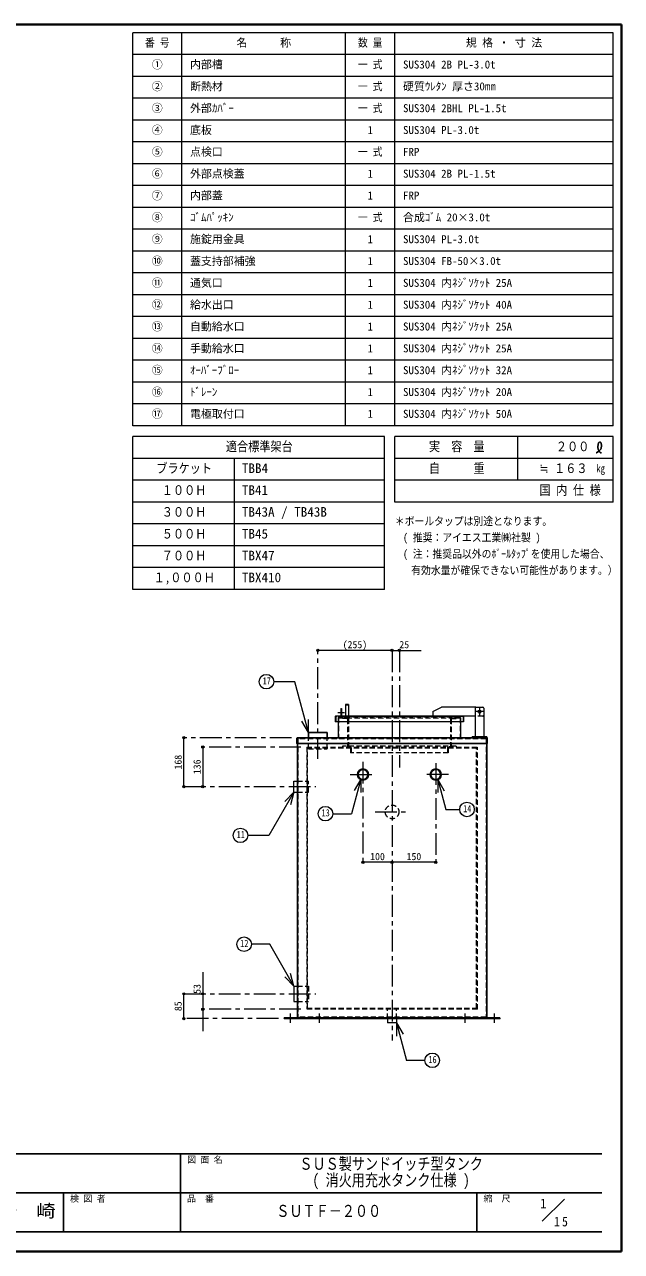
# Model space of a CAD drawing. Units: millimetres at full size, sheet at 1:15. Extents: x -3184 to 2891, y -2037 to 2178.
# Drawn here: x 841 to 2891, y -2037 to 2178 of the extents above; entities that cross this region are included whole.
import ezdxf
from ezdxf.enums import TextEntityAlignment as Align

# ---------------------------------------------------------------- set-up
doc = ezdxf.new("R2010")
doc.units = ezdxf.units.MM
doc.header["$LTSCALE"] = 15
doc.header["$PDMODE"] = 32
doc.header["$PDSIZE"] = 7.5
doc.linetypes.add('CHAIN1', pattern=[8, 5, -1, 1, -1])
doc.linetypes.add('DASHED1', pattern=[1.8, 1.2, -0.6])
doc.layers.add('0-0', color=7, linetype='Continuous', lineweight=9)
doc.styles.add('ＭＳ ゴシック', font='')
doc.styles.get('ＭＳ ゴシック').set_extended_font_data('MS Gothic')

msp = doc.modelspace()

# ---------------------------------------------------------------- linework, layer by layer
at = {"layer": '0-0', "color": 1, "lineweight": 40}
for p, q in [((2890.8, 2177.87), (-3184.2, 2177.87)), ((2890.8, -2037.13), (2890.8, 2177.87)), ((2890.8, -2037.13), (-3184.2, -2037.13))]:
    msp.add_line(p, q, dxfattribs=at)
at = {"layer": '0-0', "color": 3, "lineweight": 18}
for p, q in [((2862.67, 2149.74), (1212.67, 2149.74)), ((1212.67, 799.74), (1212.67, 2149.74)), ((1381.42, 799.74), (1381.42, 2149.74)), ((1943.92, 799.74), (1943.92, 2149.74)), ((2112.67, 799.74), (2112.67, 2149.74)), ((2862.67, 799.74), (2862.67, 2149.74)), ((2862.67, 2074.74), (1212.67, 2074.74)), ((2862.67, 1999.74), (1212.67, 1999.74)), ((2862.67, 1924.74), (1212.67, 1924.74)), ((2862.67, 1849.74), (1212.67, 1849.74)), ((2862.67, 1774.74), (1212.67, 1774.74)), ((2862.67, 1699.74), (1212.67, 1699.74)), ((2862.67, 1624.74), (1212.67, 1624.74)), ((2862.67, 1549.74), (1212.67, 1549.74)), ((2862.67, 1474.74), (1212.67, 1474.74)), ((2862.67, 1399.74), (1212.67, 1399.74)), ((2862.67, 1324.74), (1212.67, 1324.74)), ((2862.67, 1249.74), (1212.67, 1249.74)), ((2862.67, 1174.74), (1212.67, 1174.74)), ((2862.67, 1099.74), (1212.67, 1099.74)), ((2862.67, 1024.74), (1212.67, 1024.74)), ((2862.67, 949.74), (1212.67, 949.74)), ((2862.67, 874.74), (1212.67, 874.74)), ((2862.67, 799.74), (1212.67, 799.74)), ((2077.67, 762.24), (1212.67, 762.24)), ((1212.67, 237.24), (1212.67, 762.24)), ((2077.67, 237.24), (2077.67, 762.24)), ((2112.67, 537.24), (2112.67, 762.24)), ((2862.67, 762.24), (2112.67, 762.24)), ((2534.55, 612.24), (2534.55, 762.24)), ((2862.67, 537.24), (2862.67, 762.24)), ((2077.67, 687.24), (1212.67, 687.24)), ((1562.67, 237.24), (1562.67, 687.24)), ((2862.67, 687.24), (2112.67, 687.24)), ((2077.67, 612.24), (1212.67, 612.24)), ((2862.67, 612.24), (2112.67, 612.24)), ((2077.67, 537.24), (1212.67, 537.24)), ((2862.67, 537.24), (2112.67, 537.24)), ((2077.67, 462.24), (1212.67, 462.24)), ((2077.67, 387.24), (1212.67, 387.24)), ((2077.67, 312.24), (1212.67, 312.24)), ((2077.67, 237.24), (1212.67, 237.24))]:
    msp.add_line(p, q, dxfattribs=at)
at = {"layer": '0-0', "color": 4, "linetype": 'CHAIN1'}
for p, q in [((1848.3, -345.13), (1848.3, 27.87)), ((2103.3, 27.87), (2103.3, -1312.13)), ((2128.3, 27.87), (2128.3, -374.13)), ((2403.3, -167.63), (2403.3, -197.63)), ((1939.8, -187.13), (1916.8, -187.13)), ((2418.3, -182.63), (2388.3, -182.63)), ((1758.3, -272.13), (1388.3, -272.13)), ((1790.3, -304.13), (1453.3, -304.13)), ((2003.3, -354.63), (2003.3, -700.13)), ((2253.3, -359.63), (2253.3, -700.13)), ((1959.3, -398.63), (2047.3, -398.63)), ((2297.3, -398.63), (2209.3, -398.63)), ((1388.3, -440.13), (1841.3, -440.13)), ((2044.8, -527.13), (2161.8, -527.13)), ((1388.3, -1152.13), (1841.3, -1152.13)), ((1790.3, -1205.13), (1453.3, -1205.13)), ((1753.3, -1219.13), (1753.3, -1252.13)), ((1853.3, -1219.13), (1853.3, -1252.13)), ((2353.3, -1219.13), (2353.3, -1252.13)), ((2453.3, -1219.13), (2453.3, -1252.13)), ((1713.3, -1237.13), (1388.3, -1237.13))]:
    msp.add_line(p, q, dxfattribs=at)
at = {"layer": '0-0', "color": 4}
for p, q in [((2103.3, 27.87), (1848.3, 27.87)), ((2103.3, 27.87), (2203.3, 27.87)), ((1943.3, -157.63), (1943.3, -197.63)), ((1953.3, -157.63), (1943.3, -157.63)), ((1953.3, -157.63), (1953.3, -197.63)), ((2243.3, -182.63), (2273.3, -167.63)), ((2391.3, -167.63), (2273.3, -167.63)), ((1926.8, -172.13), (1929.8, -172.13)), ((1926.8, -172.13), (1926.8, -197.63)), ((1929.8, -172.13), (1929.8, -197.63)), ((2243.3, -182.63), (2243.3, -197.63)), ((2388.3, -197.63), (2346.8, -197.63)), ((1388.3, -440.13), (1388.3, -272.13)), ((1453.3, -304.13), (1453.3, -440.13)), ((2103.3, -700.13), (2003.3, -700.13)), ((2253.3, -700.13), (2103.3, -700.13)), ((1453.3, -1077.13), (1453.3, -1280.13)), ((1388.3, -1237.13), (1388.3, -1152.13))]:
    msp.add_line(p, q, dxfattribs=at)
at = {"layer": '0-0', "color": 4, "linetype": 'DASHED1'}
for p, q in [((1953.3, -160.63), (1943.3, -160.63)), ((1909.8, -199.88), (1909.8, -217.63)), ((2346.05, -199.13), (1910.55, -199.13)), ((1918.3, -203.63), (1918.3, -217.63)), ((2336.8, -202.13), (1919.8, -202.13)), ((1919.8, -204.38), (1919.8, -272.13)), ((1920.55, -203.63), (2336.05, -203.63)), ((1923.3, -202.13), (1923.3, -199.13)), ((1925.3, -197.63), (1925.3, -199.13)), ((1929.8, -181.13), (1926.8, -181.13)), ((1929.8, -193.13), (1926.8, -193.13)), ((1926.8, -197.63), (1926.8, -202.13)), ((1929.8, -197.63), (1929.8, -202.13)), ((1931.3, -197.63), (1931.3, -199.13)), ((1933.3, -202.13), (1933.3, -199.13)), ((1933.3, -203.63), (1933.3, -206.63)), ((1948.8, -206.63), (1933.3, -206.63)), ((1938.3, -202.13), (1938.3, -203.63)), ((1950.3, -208.13), (1950.3, -299.63)), ((1953.3, -206.63), (1953.3, -301.13)), ((2303.3, -206.63), (2303.3, -301.13)), ((2306.3, -208.13), (2306.3, -299.63)), ((2307.8, -206.63), (2323.3, -206.63)), ((2318.3, -202.13), (2318.3, -203.63)), ((2323.3, -202.13), (2323.3, -199.13)), ((2323.3, -203.63), (2323.3, -206.63)), ((2333.3, -202.13), (2333.3, -199.13)), ((2336.8, -204.38), (2336.8, -272.13)), ((2338.3, -203.63), (2338.3, -217.63)), ((2346.8, -199.88), (2346.8, -217.63)), ((2415.3, -197.63), (2388.3, -197.63)), ((1938.8, -272.13), (1938.8, -274.13)), ((2317.8, -272.13), (2317.8, -274.13)), ((1933.3, -301.13), (1933.3, -304.13)), ((2323.3, -301.13), (1933.3, -301.13)), ((1955.3, -304.13), (1955.3, -301.13)), ((1960.3, -308.63), (1960.3, -324.13)), ((2296.3, -324.13), (1960.3, -324.13)), ((1963.3, -307.13), (1963.3, -324.13)), ((2293.3, -307.13), (2293.3, -324.13)), ((2296.3, -308.63), (2296.3, -324.13)), ((2301.3, -304.13), (2301.3, -301.13)), ((2323.3, -301.13), (2323.3, -304.13)), ((1778.3, -421.2), (1816.3, -421.2)), ((1816.3, -459.2), (1816.3, -421.2)), ((1778.3, -459.2), (1816.3, -459.2)), ((1778.3, -1125.63), (1816.3, -1125.63)), ((1816.3, -1125.63), (1816.3, -1178.63)), ((1778.3, -1178.63), (1816.3, -1178.63)), ((2087.8, -1237.13), (2087.8, -1202.13)), ((2118.8, -1237.13), (2118.8, -1202.13)), ((1746.3, -1234.13), (1746.3, -1237.13)), ((1760.3, -1234.13), (1760.3, -1237.13)), ((2446.3, -1234.13), (2446.3, -1237.13)), ((2460.3, -1234.13), (2460.3, -1237.13))]:
    msp.add_line(p, q, dxfattribs=at)
at = {"layer": '0-0', "lineweight": 18}
for p, q in [((2391.3, -167.63), (2415.3, -167.63)), ((1815.89, -254.26), (1815.89, -209.26)), ((1908.3, -199.13), (1908.3, -217.63)), ((2346.8, -197.63), (1909.8, -197.63)), ((2348.3, -199.13), (2348.3, -217.63)), ((2388.3, -170.63), (2388.3, -269.13)), ((2418.3, -170.63), (2418.3, -269.13)), ((1815.89, -254.26), (1793.39, -215.29)), ((2348.3, -217.63), (1908.3, -217.63)), ((1918.3, -217.63), (1918.3, -272.13)), ((2338.3, -217.63), (2338.3, -272.13)), ((1766.3, -459.2), (1766.3, -421.2)), ((1766.3, -421.2), (1778.3, -421.2)), ((1995.44, -414.9), (1963.76, -533.12)), ((1995.44, -414.9), (1972.94, -453.87)), ((1995.44, -414.9), (1995.44, -459.9)), ((2259.94, -415.24), (2282.44, -454.21)), ((2259.94, -415.24), (2259.94, -460.24)), ((1766.36, -459.06), (1734.54, -490.88)), ((1766.36, -459.06), (1754.71, -502.52)), ((1766.3, -459.2), (1778.3, -459.2)), ((1899.38, -533.12), (1963.76, -533.12)), ((1683.32, -981.8), (1620.15, -981.8)), ((1766.41, -1125.73), (1683.32, -981.8)), ((1766.41, -1125.73), (1734.59, -1093.91)), ((1766.41, -1125.73), (1754.77, -1082.26)), ((1766.3, -1125.63), (1766.3, -1178.63)), ((1766.3, -1125.63), (1778.3, -1125.63)), ((1766.3, -1178.63), (1778.3, -1178.63)), ((2087.8, -1237.13), (2087.8, -1252.13)), ((2118.8, -1252.13), (2087.8, -1252.13)), ((2118.79, -1252.11), (2118.79, -1297.11)), ((2118.79, -1252.11), (2141.29, -1291.09)), ((2118.79, -1252.11), (2153.2, -1380.54)), ((2118.8, -1237.13), (2118.8, -1252.13)), ((2216.18, -1380.54), (2153.2, -1380.54)), ((2618.97, -1932.89), (2694.73, -1857.13))]:
    msp.add_line(p, q, dxfattribs=at)
at = {"layer": '0-0', "color": 5, "lineweight": 25}
for p, q in [((1778.3, -272.13), (2428.3, -272.13)), ((1778.3, -292.13), (1778.3, -1232.63)), ((1815.8, -254.13), (1880.8, -254.13)), ((1815.8, -272.13), (1815.8, -254.13)), ((1880.8, -272.13), (1880.8, -254.13)), ((2378.3, -269.13), (2378.3, -272.13)), ((2428.3, -269.13), (2378.3, -269.13)), ((2428.3, -269.13), (2428.3, -272.13)), ((2428.3, -1232.63), (2428.3, -292.13)), ((2430.3, -274.13), (2430.3, -292.13)), ((1733.3, -1234.13), (1733.3, -1237.13)), ((2473.3, -1234.13), (1733.3, -1234.13))]:
    msp.add_line(p, q, dxfattribs=at)
at = {"layer": '0-0', "linetype": 'DASHED1', "lineweight": 18}
for p, q in [((1778.3, -275.13), (1778.3, -292.13)), ((2427.3, -274.13), (1779.3, -274.13)), ((1779.8, -276.38), (1779.8, -1231.88)), ((2426.05, -275.63), (1780.55, -275.63)), ((1793.8, -274.13), (1793.8, -275.63)), ((1815.8, -310.13), (1815.8, -272.13)), ((1880.8, -310.13), (1880.8, -272.13)), ((2412.8, -274.13), (2412.8, -275.63)), ((2426.8, -276.38), (2426.8, -1231.88)), ((2428.3, -275.13), (2428.3, -292.13)), ((1810.3, -304.13), (1810.3, -1205.13)), ((1810.3, -304.13), (2396.3, -304.13)), ((1810.3, -307.13), (2396.3, -307.13)), ((1813.3, -1202.13), (1813.3, -307.13)), ((1815.8, -310.13), (1880.8, -310.13)), ((2393.3, -1202.13), (2393.3, -307.13)), ((2396.3, -1205.13), (2396.3, -304.13)), ((2396.3, -1202.13), (1810.3, -1202.13)), ((2396.3, -1205.13), (1810.3, -1205.13)), ((2426.05, -1232.63), (1780.55, -1232.63)), ((1798.3, -1232.63), (1798.3, -1234.13)), ((1846.3, -1234.13), (1846.3, -1237.13)), ((1860.3, -1234.13), (1860.3, -1237.13)), ((2346.3, -1234.13), (2346.3, -1237.13)), ((2360.3, -1234.13), (2360.3, -1237.13)), ((2408.3, -1232.63), (2408.3, -1234.13))]:
    msp.add_line(p, q, dxfattribs=at)
at = {"layer": '0-0', "color": 6, "lineweight": 25}
for p, q in [((-3116.7, -1701.77), (2823.3, -1701.77)), ((1376.87, -1969.63), (1376.87, -1701.77)), ((2823.3, -1835.7), (-230.27, -1835.7)), ((975.08, -1969.63), (975.08, -1835.7)), ((2394.73, -1969.63), (2394.73, -1835.7)), ((2823.3, -1969.63), (-3116.7, -1969.63))]:
    msp.add_line(p, q, dxfattribs=at)
at = {"layer": '0-0', "color": 5, "lineweight": 25}
for points in [[(2804.18, 706.17), (2805.16, 706.74), (2806.85, 707.72), (2808.51, 708.72), (2810.16, 709.77), (2811.77, 710.86), (2813.33, 712.03), (2814.22, 712.75), (2814.87, 713.31), (2815.95, 714.31), (2816.98, 715.37), (2817.94, 716.49), (2818.81, 717.67), (2819.58, 718.91), (2819.97, 719.66), (2820.25, 720.27), (2820.68, 721.35), (2821.04, 722.46), (2821.33, 723.59), (2821.55, 724.74), (2821.71, 725.89), (2821.78, 726.56), (2821.83, 727.26), (2821.88, 728.45), (2821.89, 729.64), (2821.88, 730.84), (2821.84, 732.04), (2821.8, 733.25), (2821.78, 733.96), (2821.76, 734.71), (2821.71, 735.99), (2821.61, 737.27), (2821.41, 738.52), (2821.07, 739.73), (2820.54, 740.89), (2820.14, 741.53), (2819.88, 741.87), (2819.37, 742.43), (2818.81, 742.92), (2818.21, 743.33)], [(2818.21, 743.33), (2817.57, 743.64), (2816.91, 743.8), (2816.52, 743.83), (2816.2, 743.81), (2815.65, 743.69), (2815.11, 743.48), (2814.59, 743.19), (2814.1, 742.83), (2813.64, 742.43), (2813.39, 742.18), (2813.05, 741.79), (2812.53, 741.08), (2812.1, 740.33), (2811.74, 739.54), (2811.45, 738.73), (2811.21, 737.9), (2811.09, 737.42), (2810.96, 736.8), (2810.77, 735.75), (2810.62, 734.68), (2810.51, 733.61), (2810.41, 732.54), (2810.32, 731.46), (2810.27, 730.84), (2810.21, 730.09), (2810.1, 728.81), (2810.01, 727.52), (2809.96, 726.24), (2809.96, 724.95), (2810.03, 723.68), (2810.1, 722.94), (2810.2, 722.31), (2810.42, 721.21), (2810.7, 720.13), (2811.03, 719.06), (2811.41, 718), (2811.82, 716.96), (2812.08, 716.37), (2812.27, 715.94)], [(2812.27, 715.94), (2812.61, 715.2), (2812.97, 714.48), (2813.34, 713.76), (2813.73, 713.05), (2814.14, 712.34), (2814.38, 711.93), (2814.67, 711.45), (2815.2, 710.64), (2815.76, 709.85), (2816.37, 709.11), (2817.02, 708.42), (2817.73, 707.8), (2818.16, 707.49), (2818.54, 707.25), (2819.21, 706.89), (2819.92, 706.57), (2820.65, 706.29), (2821.4, 706.04), (2822.16, 705.81), (2822.6, 705.68)], [(1776.3, -274.13), (1776.3, -292.13), (2430.3, -292.13)], [(2473.3, -1234.13), (2473.3, -1237.13), (1733.3, -1237.13)]]:
    msp.add_lwpolyline(points, dxfattribs=at)
at = {"layer": '0-0', "lineweight": 18}
for points in [[(1815.89, -254.26), (1769.12, -79.7), (1697.04, -79.7)], [(2259.94, -415.24), (2287.63, -518.6), (2335.47, -518.6)], [(1766.36, -459.06), (1680.53, -607.71), (1607.74, -607.71)]]:
    msp.add_lwpolyline(points, dxfattribs=at)
for centre, radius in [((1672.04, -79.7), 25), ((2403.3, -182.63), 5), ((2360.47, -518.6), 25), ((1874.38, -533.12), 25), ((1582.74, -607.71), 25), ((1595.15, -981.8), 25), ((2241.18, -1380.54), 25)]:
    msp.add_circle(centre, radius, dxfattribs=at)
at = {"layer": '0-0', "color": 5, "lineweight": 25}
for centre, radius in [((2003.3, -398.63), 19), ((2003.3, -398.63), 17), ((2253.3, -398.63), 19), ((2253.3, -398.63), 17)]:
    msp.add_circle(centre, radius, dxfattribs=at)
at = {"layer": '0-0', "color": 4, "linetype": 'DASHED1'}
msp.add_circle((2103.3, -527.13), 23.5, dxfattribs=at)
at = {"layer": '0-0', "lineweight": 18}
for centre, radius, start, end in [((2391.3, -170.63), 3, 90, 180), ((2415.3, -170.63), 3, 0, 90), ((1909.8, -199.13), 1.5, 90, 180), ((2346.8, -199.13), 1.5, 0, 90)]:
    msp.add_arc(centre, radius, start, end, dxfattribs=at)
at = {"layer": '0-0', "color": 4, "linetype": 'DASHED1'}
for centre, radius, start, end in [((1910.55, -199.88), 0.75, 90, 180), ((1919.8, -203.63), 1.5, 90, 180), ((1920.55, -204.38), 0.75, 90, 180), ((1948.8, -208.13), 1.5, 0, 90), ((1950.3, -206.63), 3, 0, 90), ((2306.3, -206.63), 3, 90, 180), ((2307.8, -208.13), 1.5, 90, 180), ((2336.05, -204.38), 0.75, 0, 90), ((2336.8, -203.63), 1.5, 0, 90), ((2346.05, -199.88), 0.75, 0, 90), ((2415.3, -194.63), 3, 270, 0), ((1948.8, -299.63), 1.5, 270, 0), ((1950.3, -301.13), 3, 270, 0), ((1958.8, -308.63), 1.5, 0, 90), ((1960.3, -307.13), 3, 0, 90), ((2296.3, -307.13), 3, 90, 180), ((2297.8, -308.63), 1.5, 90, 180), ((2306.3, -301.13), 3, 180, 270), ((2307.8, -299.63), 1.5, 180, 270)]:
    msp.add_arc(centre, radius, start, end, dxfattribs=at)
at = {"layer": '0-0', "color": 5, "lineweight": 25}
for centre, radius, start, end in [((1778.3, -274.13), 2, 90, 180), ((2428.3, -274.13), 2, 0, 90), ((1779.8, -1232.63), 1.5, 180, 270), ((2426.8, -1232.63), 1.5, 270, 0)]:
    msp.add_arc(centre, radius, start, end, dxfattribs=at)
at = {"layer": '0-0', "linetype": 'DASHED1', "lineweight": 18}
for centre, radius, start, end in [((1779.3, -275.13), 1, 90, 180), ((1779.8, -275.63), 1.5, 90, 180), ((1780.55, -276.38), 0.75, 90, 180), ((2426.05, -276.38), 0.75, 0, 90), ((2426.8, -275.63), 1.5, 0, 90), ((2427.3, -275.13), 1, 0, 90), ((1780.55, -1231.88), 0.75, 180, 270), ((2426.05, -1231.88), 0.75, 270, 0)]:
    msp.add_arc(centre, radius, start, end, dxfattribs=at)
at = {"layer": '0-0', "color": 1}
for p in [(1848.3, 27.87), (2103.3, 27.87), (2128.3, 27.87), (1388.3, -272.13), (1453.3, -304.13), (1388.3, -440.13), (1453.3, -440.13), (2003.3, -700.13), (2103.3, -700.13), (2253.3, -700.13), (1388.3, -1152.13), (1453.3, -1152.13), (1453.3, -1205.13), (1388.3, -1237.13)]:
    msp.add_point(p, dxfattribs=at)

# ---------------------------------------------------------------- texts
at = {"layer": '0-0', "style": 'ＭＳ ゴシック'}
for s, height, width, p in [('番 号', 27.49, 0.9, (1254.86, 2093.49)), ('数 量', 27.49, 0.9, (1986.11, 2093.49)), ('一 式', 27.49, 0.9, (1986.11, 2018.49)), ('一 式', 27.49, 0.9, (1986.11, 1943.49)), ('一 式', 27.49, 0.9, (1986.11, 1868.49)), ('一 式', 27.49, 0.9, (1986.11, 1718.49)), ('一 式', 27.49, 0.9, (1986.11, 1493.49)), ('適合標準架台', 32.99, 0.85, (1532.67, 702.24)), ('実\u3000容\u3000量', 32.99, 0.85, (2229.86, 702.24)), ('２００', 32.99, 0.85, (2665.8, 702.24)), ('ブラケット', 32.99, 0.85, (1293.92, 627.24)), ('自\u3000\u3000\u3000重', 32.99, 0.85, (2229.86, 627.24)), ('≒ １６３', 32.99, 0.85, (2609.55, 627.24)), ('kg', 27.49, 0.8, (2804.55, 630.99)), ('１００Ｈ', 32.99, 0.85, (1312.67, 552.24)), ('国 内 仕 様', 32.99, 0.85, (2609.55, 552.24)), ('３００Ｈ', 32.99, 0.85, (1312.67, 477.24)), ('＊ボールタップは別途となります。', 27.49, 0.9, (2112.67, 449.74)), ('５００Ｈ', 32.99, 0.85, (1312.67, 402.24)), ('( 推奨：アイエス工業㈱社製 )', 27.49, 0.9, (2140.8, 393.49)), ('７００Ｈ', 32.99, 0.85, (1312.67, 327.24)), ('( 注：推奨品以外のﾎﾞｰﾙﾀｯﾌﾟを使用した場合、', 27.49, 0.9, (2140.8, 337.24)), ('１,０００Ｈ', 32.99, 0.85, (1284.55, 252.24)), ('有効水量が確保できない可能性があります。）', 27.49, 0.9, (2168.92, 280.99)), ('17', 24.74, 0.8, (1658.92, -96.58)), ('14', 24.74, 0.8, (2347.35, -535.47)), ('13', 24.74, 0.8, (1861.26, -550)), ('11', 24.74, 0.8, (1569.61, -624.58)), ('12', 24.74, 0.8, (1582.02, -998.67)), ('16', 24.74, 0.8, (2228.06, -1397.41)), ('ＳＵＳ製サンドイッチ型タンク', 41.24, 0.8, (1785.08, -1768.74)), ('( 消火用充水タンク仕様 )', 41.24, 0.8, (1830.08, -1824.99)), ('千\u3000崎', 43.99, 1.1, (750.08, -1932.67)), ('ＳＵＴＦ－２００', 41.24, 0.8, (1705.8, -1930.79))]:
    msp.add_text(s, height=height, dxfattribs=dict(at, width=width)).set_placement(p, align=Align.BOTTOM_LEFT)
for s, height, p in [('名\u3000\u3000\u3000称', 27.49, (1568.92, 2093.49)), ('規 格 ・ 寸 法', 27.49, (2356.42, 2093.49)), ('①', 27.49, (1278.3, 2018.49)), ('内部槽', 27.49, (1409.55, 2018.49)), ('SUS304 2B PL-3.0t', 27.49, (2140.8, 2018.49)), ('②', 27.49, (1278.3, 1943.49)), ('断熱材', 27.49, (1409.55, 1943.49)), ('硬質ｳﾚﾀﾝ 厚さ30㎜', 27.49, (2140.8, 1943.49)), ('③', 27.49, (1278.3, 1868.49)), ('外部ｶﾊﾞｰ', 27.49, (1409.55, 1868.49)), ('SUS304 2BHL PL-1.5t', 27.49, (2140.8, 1868.49)), ('④', 27.49, (1278.3, 1793.49)), ('底板', 27.49, (1409.55, 1793.49)), ('1', 27.49, (2018.92, 1793.49)), ('SUS304 PL-3.0t', 27.49, (2140.8, 1793.49)), ('⑤', 27.49, (1278.3, 1718.49)), ('点検口', 27.49, (1409.55, 1718.49)), ('FRP', 27.49, (2140.8, 1718.49)), ('⑥', 27.49, (1278.3, 1643.49)), ('外部点検蓋', 27.49, (1409.55, 1643.49)), ('1', 27.49, (2018.92, 1643.49)), ('SUS304 2B PL-1.5t', 27.49, (2140.8, 1643.49)), ('⑦', 27.49, (1278.3, 1568.49)), ('内部蓋', 27.49, (1409.55, 1568.49)), ('1', 27.49, (2018.92, 1568.49)), ('FRP', 27.49, (2140.8, 1568.49)), ('⑧', 27.49, (1278.3, 1493.49)), ('ｺﾞﾑﾊﾟｯｷﾝ', 27.49, (1409.55, 1493.49)), ('合成ｺﾞﾑ 20×3.0t', 27.49, (2140.8, 1493.49)), ('⑨', 27.49, (1278.3, 1418.49)), ('施錠用金具', 27.49, (1409.55, 1418.49)), ('1', 27.49, (2018.92, 1418.49)), ('SUS304 PL-3.0t', 27.49, (2140.8, 1418.49)), ('⑩', 27.49, (1278.3, 1343.49)), ('蓋支持部補強', 27.49, (1409.55, 1343.49)), ('1', 27.49, (2018.92, 1343.49)), ('SUS304 FB-50×3.0t', 27.49, (2140.8, 1343.49)), ('⑪', 27.49, (1278.3, 1268.49)), ('通気口', 27.49, (1409.55, 1268.49)), ('SUS304 内ﾈｼﾞｿｹｯﾄ 25A', 27.49, (2140.8, 1268.49)), ('1', 27.49, (2018.92, 1268.49)), ('⑫', 27.49, (1278.3, 1193.49)), ('給水出口', 27.49, (1409.55, 1193.49)), ('1', 27.49, (2018.92, 1193.49)), ('SUS304 内ﾈｼﾞｿｹｯﾄ 40A', 27.49, (2140.8, 1193.49)), ('⑬', 27.49, (1278.3, 1118.49)), ('自動給水口', 27.49, (1409.55, 1118.49)), ('1', 27.49, (2018.92, 1118.49)), ('SUS304 内ﾈｼﾞｿｹｯﾄ 25A', 27.49, (2140.8, 1118.49)), ('⑭', 27.49, (1278.3, 1043.49)), ('手動給水口', 27.49, (1409.55, 1043.49)), ('1', 27.49, (2018.92, 1043.49)), ('SUS304 内ﾈｼﾞｿｹｯﾄ 25A', 27.49, (2140.8, 1043.49)), ('⑮', 27.49, (1278.3, 968.49)), ('ｵｰﾊﾞｰﾌﾞﾛｰ', 27.49, (1409.55, 968.49)), ('1', 27.49, (2018.92, 968.49)), ('SUS304 内ﾈｼﾞｿｹｯﾄ 32A', 27.49, (2140.8, 968.49)), ('⑯', 27.49, (1278.3, 893.49)), ('ﾄﾞﾚｰﾝ', 27.49, (1409.55, 893.49)), ('1', 27.49, (2018.92, 893.49)), ('SUS304 内ﾈｼﾞｿｹｯﾄ 20A', 27.49, (2140.8, 893.49)), ('⑰', 27.49, (1278.3, 818.49)), ('電極取付口', 27.49, (1409.55, 818.49)), ('1', 27.49, (2018.92, 818.49)), ('SUS304 内ﾈｼﾞｿｹｯﾄ 50A', 27.49, (2140.8, 818.49)), ('TBB4', 32.99, (1587.67, 627.24)), ('TB41', 32.99, (1587.67, 552.24)), ('TB43A / TB43B', 32.99, (1587.67, 477.24)), ('TB45', 32.99, (1587.67, 402.24)), ('TBX47', 32.99, (1587.67, 327.24)), ('TBX410', 32.99, (1587.67, 252.24)), ('(255)', 24.74, (1933.61, 27.87)), ('25', 24.74, (2128.3, 27.87)), ('100', 24.74, (2027.99, -700.13)), ('150', 24.74, (2152.99, -700.13)), ('図 面 名', 21.99, (1399.37, -1739.27)), ('検 図 者', 21.99, (997.58, -1873.2)), ('品\u3000番', 21.99, (1399.37, -1873.2)), ('縮\u3000尺', 21.99, (2417.23, -1873.2)), ('1', 32.99, (2611.35, -1898.42))]:
    msp.add_text(s, height=height, dxfattribs=at).set_placement(p, align=Align.BOTTOM_LEFT)
for s, p in [('168', (1388.3, -381.44)), ('136', (1453.3, -397.44)), ('53', (1453.3, -1152.13)), ('85', (1388.3, -1211.51))]:
    msp.add_text(s, height=24.74, rotation=90, dxfattribs=at).set_placement(p, align=Align.BOTTOM_LEFT)
at = {"layer": '0-0', "insert": (2659.3, -1951.48), "char_height": 32.99, "attachment_point": 7, "style": 'ＭＳ ゴシック'}
msp.add_mtext('\\T1.36;\\W0.9;15', dxfattribs=at)

doc.saveas('drawing.dxf')
